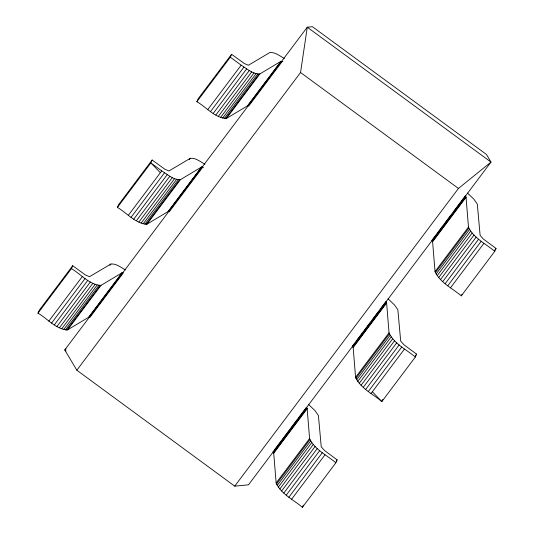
<?xml version="1.0" encoding="UTF-8"?>
<svg xmlns="http://www.w3.org/2000/svg" width="534" height="534" viewBox="0 0 534 534"><rect width="100%" height="100%" fill="white"/><g stroke="black" fill="none" stroke-linecap="round" stroke-linejoin="round"><path stroke-width="0.8" d="M273.535 451.477L248.484 484.819L234.733 486.147L76.836 370.229L300.549 72.517L307.277 27.201L312.43 26.7L486.467 154.473L490.993 162.082L461.937 200.757M72.704 265.725L71.422 268.642C80.828 274.009 89.452 284.949 100.993 285.376L122.052 272.781L123.341 272.874L89.886 317.39L88.604 317.296L67.544 329.892C56.003 329.465 47.379 318.524 37.974 313.158L39.249 310.241L72.704 265.725L85.393 274.95L89.505 276.705L110.865 264.023C116.232 263.382 120.984 267.481 125.457 269.944M203.447 167.402L202.78 167.149L169.331 211.664L168.05 211.571L146.99 224.167C135.449 223.739 126.825 212.799 117.413 207.432L118.695 204.522L152.15 160.006L164.839 169.225L168.951 170.98L190.304 158.304C195.678 157.663 200.424 161.755 204.896 164.218M152.15 160.006L150.868 162.917L117.413 207.432M282.887 61.677L282.226 61.43L248.777 105.939L247.496 105.845L226.429 118.441C214.895 118.014 206.271 107.08 196.859 101.714L198.141 98.797L231.589 54.281L244.278 63.499L248.39 65.255L269.75 52.579C275.123 51.938 279.869 56.037 284.342 58.493M196.859 101.714L230.314 57.198L231.589 54.281M302.411 507.3L335.859 462.784C327.048 455.242 314.593 449.621 309.593 438.521L307.163 408.677L306.443 407.302L272.994 451.817L273.715 453.192L276.145 483.036C281.144 494.137 293.593 499.757 302.411 507.3L303.372 505.111M335.859 462.784L337.141 459.867L324.512 450.502L321.241 446.838L318.411 415.505L315.027 410.673L308.599 404.505M382.811 399.392L381.85 401.575C373.039 394.032 360.59 388.418 355.584 377.311L353.154 347.474L352.433 346.092L385.888 301.583L386.609 302.958L389.039 332.802C394.039 343.903 406.487 349.516 415.305 357.059L381.85 401.575L372.365 391.769M415.305 357.059L416.587 354.142L403.958 344.777L400.687 341.113L397.857 309.78L394.472 304.947L388.044 298.786M461.296 295.849L494.751 251.34C485.933 243.791 473.484 238.177 468.478 227.077L466.048 197.233L465.328 195.858L431.879 240.373L432.6 241.748L435.03 271.592C440.036 282.693 452.485 288.307 461.296 295.849L461.937 294.394M494.751 251.34L496.026 248.423L483.404 239.058L480.126 235.387L477.303 204.061L473.918 199.229L467.484 193.061M37.974 313.158L71.422 268.642M48.834 321.134L82.283 276.619M128.28 215.409L161.729 170.893C167.442 174.378 173.396 180.031 180.439 179.651L201.498 167.055L202.78 167.149M207.726 109.684L241.174 65.175C246.882 68.652 252.836 74.306 259.884 73.926L280.944 61.33L282.226 61.43M51.584 323.083L85.04 278.568M131.03 217.358L164.479 172.842M210.476 111.633L243.925 67.117M54.314 324.872L87.77 280.357M133.76 219.147L167.215 174.631M213.206 113.422L246.655 68.906M56.958 326.454L90.406 281.939M136.404 220.729L169.852 176.213M215.849 115.004L249.298 70.488M59.441 327.789L92.889 283.274M138.887 222.064L172.335 177.555M218.333 116.345L251.781 71.83M61.71 328.851L95.159 284.335M141.15 223.125L174.605 178.61M220.595 117.407L254.044 72.891M109.864 265.351L110.865 264.023M189.31 159.633L190.304 158.304M63.693 329.605L97.148 285.089M143.139 223.879L176.594 179.364M222.585 118.161L256.033 73.645M65.355 330.039L98.81 285.523M144.801 224.313L178.256 179.798M224.247 118.588L257.695 74.072M66.65 330.132L100.105 285.617M146.096 224.407L179.544 179.891M225.542 118.688L258.99 74.173M67.544 329.892L100.993 285.376M146.99 224.167L180.439 179.651M226.429 118.441L259.884 73.926M88.604 317.296L122.052 272.781M168.05 211.571L201.498 167.055M247.496 105.845L280.944 61.33M88.904 317.216L122.353 272.7M168.343 211.491L201.799 166.975M247.789 105.765L281.238 61.25M122.787 272.734L64.761 349.937L76.836 370.229M122.887 272.587L307.277 27.201L490.993 162.082L458.446 188.442L234.733 486.147M274.536 450.142L281.551 440.804M282.553 439.475L289.568 430.137M290.569 428.802L297.585 419.47M298.586 418.135L305.602 408.797M306.603 407.469L354.202 344.116M356.712 340.785L362.219 333.45M364.729 330.119L370.242 322.783M372.745 319.445L378.259 312.11M381.263 308.111L434.876 236.762M437.88 232.764L442.893 226.096M445.897 222.091L450.91 215.422M453.913 211.424L458.926 204.756M459.928 203.421L460.929 202.092M273.368 452.358L306.823 407.842M352.814 346.639L386.262 302.124M432.26 240.914L465.708 196.399M273.615 452.825L307.063 408.31M353.054 347.1L386.509 302.584M432.5 241.375L465.955 196.859M273.715 453.192L307.163 408.677M353.154 347.474L386.609 302.958M432.6 241.748L466.048 197.233M276.145 483.036L309.593 438.521M355.584 377.311L389.039 332.802M435.03 271.592L468.478 227.077M276.438 484.151L309.887 439.636M355.884 378.426L389.333 333.917M435.33 272.707L468.779 228.192M277.166 485.539L310.614 441.024M356.612 379.814L390.06 335.299M436.058 274.096L469.506 229.58M278.307 487.162L311.756 442.653M357.747 381.443L391.202 336.927M437.192 275.718L470.641 231.202M279.823 488.984L313.278 444.468M359.269 383.265L392.717 338.75M438.714 277.54L472.163 233.024M281.692 490.96L315.14 446.444M361.131 385.234L394.586 340.719M440.577 279.509L474.032 234.993M283.854 493.029L317.303 448.513M363.294 387.304L396.749 342.788M442.739 281.585L476.188 237.069M286.257 495.151L319.706 450.636M365.703 389.426L399.152 344.911M445.142 283.701L478.597 239.185M288.841 497.267L322.296 452.752M368.286 391.542L401.735 347.027M447.732 285.817L481.181 241.301M291.544 499.323L324.999 454.808M370.99 393.598L404.438 349.082M450.436 287.879L483.884 243.364M336.14 461.196L337.141 459.867M415.586 355.477L416.587 354.142M494.531 250.413L496.026 248.423M66.049 348.896L64.761 349.937L66.103 350.918M300.549 72.517L458.446 188.442M230.314 57.198L241.174 65.175M161.729 170.893L150.868 162.917L160.354 172.722"/></g></svg>
